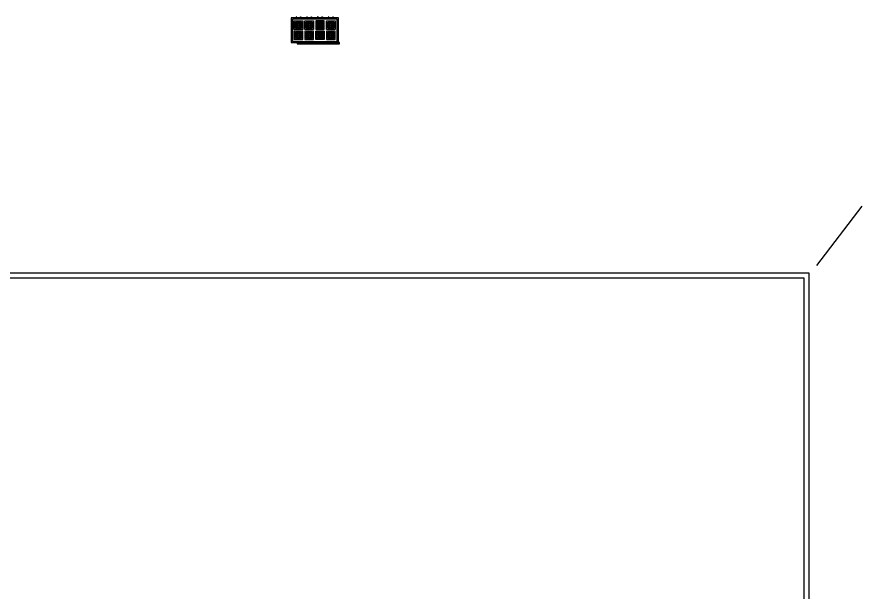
# Model space of a CAD drawing. Header units: millimetres. Extents: x -937 to 10425, y -275 to 2422.
# Drawn here: x 8785 to 10425, y 1306 to 2422 of the extents above; entities that cross this region are included whole.
import ezdxf

# ---------------------------------------------------------------- set-up
doc = ezdxf.new("R2010")
doc.units = ezdxf.units.MM
doc.layers.add('S2000-002 Çizgi', color=7, linetype='Continuous')

# ---------------------------------------------------------------- blocks, each defined once
blk = doc.blocks.new('A$C12B43838')
at = {"layer": 'S2000-002 Çizgi'}
for p, q in [((8.6, 39.8), (20.4, 39.8)), ((8.8, 38.9), (8.8, 34.3)), ((8.8, 28.9), (8.8, 33.5)), ((9.1, 34), (11.6, 34)), ((9.1, 34), (11.6, 34)), ((9.1, 33.8), (11.6, 33.8)), ((9.3, 39.1), (12.6, 35.8)), ((9.7, 39.1), (12.8, 36)), ((9.9, 39.5), (14.1, 39.5)), ((12.8, 35.8), (12.8, 35.8)), ((14.4, 39.3), (14.4, 36.8)), ((14.6, 39.3), (14.6, 36.8)), ((19.1, 39.5), (14.9, 39.5)), ((16.2, 35.8), (16.2, 35.8)), ((19.3, 39.1), (16.3, 36)), ((19.7, 39.1), (16.4, 35.8)), ((19.9, 34), (17.4, 34)), ((19.9, 34), (17.4, 34)), ((19.9, 33.8), (17.4, 33.8)), ((20.2, 38.9), (20.2, 34.3)), ((20.2, 28.9), (20.2, 33.5)), ((20.4, 39.8), (20.4, 28)), ((29.2, 39.8), (41, 39.8)), ((29.4, 38.9), (29.4, 34.3)), ((29.4, 28.9), (29.4, 33.5)), ((29.7, 34), (32.2, 34)), ((29.7, 34), (32.2, 34)), ((29.7, 33.8), (32.2, 33.8)), ((29.9, 39.1), (33.2, 35.8)), ((30.3, 39.1), (33.3, 36)), ((30.5, 39.5), (34.7, 39.5)), ((33.4, 35.8), (33.4, 35.8)), ((35, 39.3), (35, 36.8)), ((35.2, 39.3), (35.2, 36.8)), ((39.7, 39.5), (35.5, 39.5)), ((39.9, 39.1), (36.8, 36)), ((36.8, 35.8), (36.8, 35.8)), ((40.3, 39.1), (37, 35.8)), ((40.5, 34), (38, 34)), ((40.5, 34), (38, 34)), ((40.5, 33.8), (38, 33.8)), ((40.8, 38.9), (40.8, 34.3)), ((40.8, 28.9), (40.8, 33.5)), ((41, 39.8), (41, 28)), ((50.2, 39.8), (50.2, 28)), ((62, 39.8), (50.2, 39.8)), ((50.4, 38.9), (50.4, 34.3)), ((50.4, 28.9), (50.4, 33.5)), ((50.7, 34), (53.2, 34)), ((50.7, 34), (53.2, 34)), ((50.7, 33.8), (53.2, 33.8)), ((50.9, 39.1), (54.2, 35.8)), ((51.3, 39.1), (54.3, 36)), ((51.5, 39.5), (55.7, 39.5)), ((54.4, 35.8), (54.4, 35.8)), ((55.9, 39.3), (55.9, 36.8)), ((56.2, 39.3), (56.2, 36.8)), ((60.7, 39.5), (56.5, 39.5)), ((60.9, 39.1), (57.8, 36)), ((57.8, 35.8), (57.8, 35.8)), ((61.3, 39.1), (58, 35.8)), ((61.5, 34), (59, 34)), ((61.5, 34), (59, 34)), ((61.5, 33.8), (59, 33.8)), ((61.7, 38.9), (61.7, 34.3)), ((61.7, 28.9), (61.7, 33.5)), ((71.1, 39.8), (83, 39.8)), ((71.4, 38.9), (71.4, 34.3)), ((71.4, 28.9), (71.4, 33.5)), ((71.7, 34), (74.2, 34)), ((71.7, 34), (74.2, 34)), ((71.7, 33.8), (74.2, 33.8)), ((71.8, 39.1), (75.2, 35.8)), ((72.3, 39.1), (75.3, 36)), ((72.5, 39.5), (76.7, 39.5)), ((75.3, 35.8), (75.3, 35.8)), ((76.9, 39.3), (76.9, 36.8)), ((77.2, 39.3), (77.2, 36.8)), ((81.7, 39.5), (77.5, 39.5)), ((81.8, 39.1), (78.8, 36)), ((78.8, 35.8), (78.8, 35.8)), ((82.3, 39.1), (79, 35.8)), ((82.5, 34), (80, 34)), ((82.5, 34), (80, 34)), ((82.5, 33.8), (80, 33.8)), ((82.7, 38.9), (82.7, 34.3)), ((82.7, 28.9), (82.7, 33.5)), ((83, 39.8), (83, 28)), ((8.8, 19.1), (8.8, 14.5)), ((9.3, 28.7), (12.6, 32)), ((9.3, 19.3), (12.6, 16)), ((9.7, 28.7), (12.8, 31.8)), ((9.7, 19.3), (12.8, 16.2)), ((9.9, 28.3), (14.1, 28.3)), ((9.9, 19.7), (14.1, 19.7)), ((12.8, 32), (12.8, 32)), ((14.4, 28.5), (14.4, 31)), ((14.4, 19.5), (14.4, 17)), ((14.6, 28.5), (14.6, 31)), ((14.6, 19.5), (14.6, 17)), ((19.1, 28.3), (14.9, 28.3)), ((19.1, 19.7), (14.9, 19.7)), ((16.2, 32), (16.2, 32)), ((19.3, 28.7), (16.3, 31.8)), ((19.3, 19.3), (16.3, 16.2)), ((19.7, 28.7), (16.4, 32)), ((19.7, 19.3), (16.4, 16)), ((20.2, 19.1), (20.2, 14.5)), ((20.4, 8.2), (20.4, 20)), ((29.4, 19.1), (29.4, 14.5)), ((29.9, 28.7), (33.2, 32)), ((29.9, 19.3), (33.2, 16)), ((30.3, 28.7), (33.3, 31.8)), ((30.3, 19.3), (33.3, 16.2)), ((30.5, 28.3), (34.7, 28.3)), ((30.5, 19.7), (34.7, 19.7)), ((33.4, 32), (33.4, 32)), ((35, 28.5), (35, 31)), ((35, 19.5), (35, 17)), ((35.2, 28.5), (35.2, 31)), ((35.2, 19.5), (35.2, 17)), ((39.7, 28.3), (35.5, 28.3)), ((39.7, 19.7), (35.5, 19.7)), ((36.8, 32), (36.8, 32)), ((39.9, 28.7), (36.8, 31.8)), ((39.9, 19.3), (36.8, 16.2)), ((40.3, 28.7), (37, 32)), ((40.3, 19.3), (37, 16)), ((40.8, 19.1), (40.8, 14.5)), ((41, 8.2), (41, 20)), ((50.2, 8.2), (50.2, 20)), ((50.4, 19.1), (50.4, 14.5)), ((50.9, 28.7), (54.2, 32)), ((50.9, 19.3), (54.2, 16)), ((51.3, 28.7), (54.3, 31.8)), ((51.3, 19.3), (54.3, 16.2)), ((51.5, 28.3), (55.7, 28.3)), ((51.5, 19.7), (55.7, 19.7)), ((54.4, 32), (54.4, 32)), ((55.9, 28.5), (55.9, 31)), ((55.9, 19.5), (55.9, 17)), ((56.2, 28.5), (56.2, 31)), ((56.2, 19.5), (56.2, 17)), ((60.7, 28.3), (56.5, 28.3)), ((60.7, 19.7), (56.5, 19.7)), ((57.8, 32), (57.8, 32)), ((60.9, 28.7), (57.8, 31.8)), ((60.9, 19.3), (57.8, 16.2)), ((61.3, 28.7), (58, 32)), ((61.3, 19.3), (58, 16)), ((61.7, 19.1), (61.7, 14.5)), ((71.4, 19.1), (71.4, 14.5)), ((71.8, 28.7), (75.2, 32)), ((71.8, 19.3), (75.2, 16)), ((72.3, 28.7), (75.3, 31.8)), ((72.3, 19.3), (75.3, 16.2)), ((72.5, 28.3), (76.7, 28.3)), ((72.5, 19.7), (76.7, 19.7)), ((75.3, 32), (75.3, 32)), ((76.9, 28.5), (76.9, 31)), ((76.9, 19.5), (76.9, 17)), ((77.2, 28.5), (77.2, 31)), ((77.2, 19.5), (77.2, 17)), ((81.7, 28.3), (77.5, 28.3)), ((81.7, 19.7), (77.5, 19.7)), ((78.8, 32), (78.8, 32)), ((81.8, 28.7), (78.8, 31.8)), ((81.8, 19.3), (78.8, 16.2)), ((82.3, 28.7), (79, 32)), ((82.3, 19.3), (79, 16)), ((82.7, 19.1), (82.7, 14.5)), ((83, 8.2), (83, 20)), ((8.6, 8.2), (20.4, 8.2)), ((8.8, 9.1), (8.8, 13.7)), ((9.1, 14.2), (11.6, 14.2)), ((9.1, 14), (11.6, 14)), ((9.1, 14), (11.6, 14)), ((9.3, 8.9), (12.6, 12.2)), ((9.7, 8.9), (12.8, 12)), ((9.9, 8.5), (14.1, 8.5)), ((12.8, 16), (12.8, 16)), ((12.8, 12.2), (12.8, 12.2)), ((14.4, 8.7), (14.4, 11.2)), ((14.6, 8.7), (14.6, 11.2)), ((19.1, 8.5), (14.9, 8.5)), ((16.2, 16), (16.2, 16)), ((16.2, 12.2), (16.2, 12.2)), ((19.3, 8.9), (16.3, 12)), ((19.7, 8.9), (16.4, 12.2)), ((19.9, 14.2), (17.4, 14.2)), ((19.9, 14), (17.4, 14)), ((19.9, 14), (17.4, 14)), ((20.2, 9.1), (20.2, 13.7)), ((29.2, 8.2), (41, 8.2)), ((29.4, 9.1), (29.4, 13.7)), ((29.7, 14.2), (32.2, 14.2)), ((29.7, 14), (32.2, 14)), ((29.7, 14), (32.2, 14)), ((29.9, 8.9), (33.2, 12.2)), ((30.3, 8.9), (33.3, 12)), ((30.5, 8.5), (34.7, 8.5)), ((33.4, 16), (33.4, 16)), ((33.4, 12.2), (33.4, 12.2)), ((35, 8.7), (35, 11.2)), ((35.2, 8.7), (35.2, 11.2)), ((39.7, 8.5), (35.5, 8.5)), ((36.8, 16), (36.8, 16)), ((36.8, 12.2), (36.8, 12.2)), ((39.9, 8.9), (36.8, 12)), ((40.3, 8.9), (37, 12.2)), ((40.5, 14.2), (38, 14.2)), ((40.5, 14), (38, 14)), ((40.5, 14), (38, 14)), ((40.8, 9.1), (40.8, 13.7)), ((62, 8.2), (50.2, 8.2)), ((50.4, 9.1), (50.4, 13.7)), ((50.7, 14.2), (53.2, 14.2)), ((50.7, 14), (53.2, 14)), ((50.7, 14), (53.2, 14)), ((50.9, 8.9), (54.2, 12.2)), ((51.3, 8.9), (54.3, 12)), ((51.5, 8.5), (55.7, 8.5)), ((54.4, 16), (54.4, 16)), ((54.4, 12.2), (54.4, 12.2)), ((55.9, 8.7), (55.9, 11.2)), ((56.2, 8.7), (56.2, 11.2)), ((60.7, 8.5), (56.5, 8.5)), ((57.8, 16), (57.8, 16)), ((57.8, 12.2), (57.8, 12.2)), ((60.9, 8.9), (57.8, 12)), ((61.3, 8.9), (58, 12.2)), ((61.5, 14.2), (59, 14.2)), ((61.5, 14), (59, 14)), ((61.5, 14), (59, 14)), ((61.7, 9.1), (61.7, 13.7)), ((71.1, 8.2), (83, 8.2)), ((71.4, 9.1), (71.4, 13.7)), ((71.7, 14.2), (74.2, 14.2)), ((71.7, 14), (74.2, 14)), ((71.7, 14), (74.2, 14)), ((71.8, 8.9), (75.2, 12.2)), ((72.3, 8.9), (75.3, 12)), ((72.5, 8.5), (76.7, 8.5)), ((75.3, 16), (75.3, 16)), ((75.3, 12.2), (75.3, 12.2)), ((76.9, 8.7), (76.9, 11.2)), ((77.2, 8.7), (77.2, 11.2)), ((81.7, 8.5), (77.5, 8.5)), ((78.8, 16), (78.8, 16)), ((78.8, 12.2), (78.8, 12.2)), ((81.8, 8.9), (78.8, 12)), ((82.3, 8.9), (79, 12.2)), ((82.5, 14.2), (80, 14.2)), ((82.5, 14), (80, 14)), ((82.5, 14), (80, 14)), ((82.7, 9.1), (82.7, 13.7))]:
    blk.add_line(p, q, dxfattribs=at)
for points in [[(9.6, 49), (10.6, 49), (10.6, 50), (9.6, 50)], [(19, 49), (18, 49), (18, 50), (19, 50)], [(30.4, 49), (31.4, 49), (31.4, 50), (30.4, 50)], [(39.8, 49), (38.8, 49), (38.8, 50), (39.8, 50)], [(51.4, 49), (52.4, 49), (52.4, 50), (51.4, 50)], [(60.8, 49), (59.8, 49), (59.8, 50), (60.8, 50)], [(72.4, 49), (73.4, 49), (73.4, 50), (72.4, 50)], [(81.8, 49), (80.8, 49), (80.8, 50), (81.8, 50)], [(92, 0), (92, 48), (0, 48), (0, 0)], [(89.6, 2.4), (89.6, 45.6), (2.4, 45.6), (2.4, 2.4)], [(22.8, 42.2), (22.8, 25.6), (6.2, 25.6), (6.2, 42.2)], [(20.4, 39.8), (20.4, 28), (8.6, 28), (8.6, 39.8)], [(20.4, 39.8), (8.6, 39.8), (8.6, 28), (20.4, 28)], [(20.4, 39.8), (8.6, 39.8), (8.6, 28), (20.4, 28)], [(8.9, 48), (11.4, 48), (11.4, 49), (8.9, 49)], [(19.8, 48), (17.3, 48), (17.3, 49), (19.8, 49)], [(43.4, 42.2), (43.4, 25.6), (26.8, 25.6), (26.8, 42.2)], [(41, 39.8), (41, 28), (29.2, 28), (29.2, 39.8)], [(41, 39.8), (29.2, 39.8), (29.2, 28), (41, 28)], [(41, 39.8), (29.2, 39.8), (29.2, 28), (41, 28)], [(29.7, 48), (32.1, 48), (32.1, 49), (29.7, 49)], [(40.5, 48), (38.1, 48), (38.1, 49), (40.5, 49)], [(47.8, 42.2), (47.8, 25.6), (64.4, 25.6), (64.4, 42.2)], [(50.2, 39.8), (50.2, 28), (62, 28), (62, 39.8)], [(50.2, 39.8), (62, 39.8), (62, 28), (50.2, 28)], [(50.2, 39.8), (62, 39.8), (62, 28), (50.2, 28)], [(50.7, 48), (53.1, 48), (53.1, 49), (50.7, 49)], [(61.5, 48), (59, 48), (59, 49), (61.5, 49)], [(85.4, 42.2), (85.4, 25.6), (68.8, 25.6), (68.8, 42.2)], [(83, 39.8), (83, 28), (71.1, 28), (71.1, 39.8)], [(83, 39.8), (71.1, 39.8), (71.1, 28), (83, 28)], [(83, 39.8), (71.1, 39.8), (71.1, 28), (83, 28)], [(71.6, 48), (74.1, 48), (74.1, 49), (71.6, 49)], [(82.5, 48), (80, 48), (80, 49), (82.5, 49)], [(22.8, 5.8), (22.8, 22.4), (6.2, 22.4), (6.2, 5.8)], [(20.4, 8.2), (20.4, 20), (8.6, 20), (8.6, 8.2)], [(20.4, 8.2), (8.6, 8.2), (8.6, 20), (20.4, 20)], [(20.4, 8.2), (8.6, 8.2), (8.6, 20), (20.4, 20)], [(43.4, 5.8), (43.4, 22.4), (26.8, 22.4), (26.8, 5.8)], [(41, 8.2), (41, 20), (29.2, 20), (29.2, 8.2)], [(41, 8.2), (29.2, 8.2), (29.2, 20), (41, 20)], [(41, 8.2), (29.2, 8.2), (29.2, 20), (41, 20)], [(47.8, 5.8), (47.8, 22.4), (64.4, 22.4), (64.4, 5.8)], [(50.2, 8.2), (50.2, 20), (62, 20), (62, 8.2)], [(50.2, 8.2), (62, 8.2), (62, 20), (50.2, 20)], [(50.2, 8.2), (62, 8.2), (62, 20), (50.2, 20)], [(85.4, 5.8), (85.4, 22.4), (68.8, 22.4), (68.8, 5.8)], [(83, 8.2), (83, 20), (71.1, 20), (71.1, 8.2)], [(83, 8.2), (71.1, 8.2), (71.1, 20), (83, 20)], [(83, 8.2), (71.1, 8.2), (71.1, 20), (83, 20)]]:
    blk.add_lwpolyline(points, close=True, dxfattribs=at)
for centre, radius in [((14.5, 33.9), 2.19), ((14.5, 33.9), 1.01), ((35.1, 33.9), 2.19), ((35.1, 33.9), 1.01), ((56.1, 33.9), 2.19), ((56.1, 33.9), 1.01), ((77.1, 33.9), 2.19), ((77.1, 33.9), 1.01), ((14.5, 14.1), 2.19), ((14.5, 14.1), 1.01), ((35.1, 14.1), 2.19), ((35.1, 14.1), 1.01), ((56.1, 14.1), 2.19), ((56.1, 14.1), 1.01), ((77.1, 14.1), 2.19), ((77.1, 14.1), 1.01)]:
    blk.add_circle(centre, radius, dxfattribs=at)
for centre, radius, start, end in [((9.1, 38.9), 0.267, 51.1492, 180.0012), ((9.1, 34.3), 0.267, 180.0012, 270.0012), ((9.1, 33.5), 0.267, 90.0012, 180.0012), ((9.9, 39.3), 0.267, 90.0012, 231.1492), ((14.5, 33.9), 4.17, 135.2023, 178.1661), ((14.5, 33.9), 4.17, 181.8363, 224.8002), ((11.6, 33.9), 0.133, 0.0012, 90.0012), ((11.6, 33.9), 0.133, 270.0012, 0.0012), ((14.5, 33.9), 4.17, 91.8363, 131.376), ((12.7, 35.9), 0.133, 231.1547, 321.1369), ((12.7, 35.9), 0.133, 321.1483, 51.1417), ((14.1, 39.3), 0.267, 0.0012, 90.0012), ((14.5, 36.8), 0.133, 180.0012, 270.0012), ((14.5, 36.8), 0.133, 270.0012, 0.0012), ((14.9, 39.3), 0.267, 90.0012, 180.0012), ((14.5, 33.9), 4.17, 48.6265, 88.1661), ((16.3, 35.9), 0.133, 128.8608, 218.8542), ((16.3, 35.9), 0.133, 218.8656, 308.8478), ((17.4, 33.9), 0.133, 90.0012, 180.0012), ((17.4, 33.9), 0.133, 180.0012, 270.0012), ((14.5, 33.9), 4.17, 1.8363, 44.8002), ((14.5, 33.9), 4.17, 315.2023, 358.1661), ((19.1, 39.3), 0.267, 308.8532, 90.0012), ((19.9, 38.9), 0.267, 0.0012, 128.8532), ((19.9, 34.3), 0.267, 270.0012, 0.0012), ((19.9, 33.5), 0.267, 0.0012, 90.0012), ((29.7, 38.9), 0.267, 51.1492, 180.0012), ((29.7, 34.3), 0.267, 180.0012, 270.0012), ((29.7, 33.5), 0.267, 90.0012, 180.0012), ((30.5, 39.3), 0.267, 90.0012, 231.1492), ((35.1, 33.9), 4.17, 135.2023, 178.1661), ((35.1, 33.9), 4.17, 181.8363, 224.8002), ((32.2, 33.9), 0.133, 0.0012, 90.0012), ((32.2, 33.9), 0.133, 270.0012, 0.0012), ((35.1, 33.9), 4.17, 91.8363, 131.376), ((33.3, 35.9), 0.133, 231.1547, 321.1369), ((33.3, 35.9), 0.133, 321.1483, 51.1417), ((34.7, 39.3), 0.267, 0.0012, 90.0012), ((35.1, 36.8), 0.133, 180.0012, 270.0012), ((35.1, 36.8), 0.133, 270.0012, 0.0012), ((35.5, 39.3), 0.267, 90.0012, 180.0012), ((35.1, 33.9), 4.17, 48.6265, 88.1661), ((36.9, 35.9), 0.133, 128.8608, 218.8542), ((36.9, 35.9), 0.133, 218.8656, 308.8478), ((38, 33.9), 0.133, 90.0012, 180.0012), ((38, 33.9), 0.133, 180.0012, 270.0012), ((35.1, 33.9), 4.17, 1.8363, 44.8002), ((35.1, 33.9), 4.17, 315.2023, 358.1661), ((39.7, 39.3), 0.267, 308.8532, 90.0012), ((40.5, 38.9), 0.267, 0.0012, 128.8532), ((40.5, 34.3), 0.267, 270.0012, 0.0012), ((40.5, 33.5), 0.267, 0.0012, 90.0012), ((50.7, 38.9), 0.267, 51.1492, 180.0012), ((50.7, 34.3), 0.267, 180.0012, 270.0012), ((50.7, 33.5), 0.267, 90.0012, 180.0012), ((51.5, 39.3), 0.267, 90.0012, 231.1492), ((56.1, 33.9), 4.17, 135.2023, 178.1661), ((56.1, 33.9), 4.17, 181.8363, 224.8002), ((53.2, 33.9), 0.133, 0.0012, 90.0012), ((53.2, 33.9), 0.133, 270.0012, 0.0012), ((56.1, 33.9), 4.17, 91.8363, 131.376), ((54.3, 35.9), 0.133, 231.1547, 321.1369), ((54.3, 35.9), 0.133, 321.1483, 51.1417), ((55.7, 39.3), 0.267, 0.0012, 90.0012), ((56.1, 36.8), 0.133, 180.0012, 270.0012), ((56.1, 36.8), 0.133, 270.0012, 0.0012), ((56.5, 39.3), 0.267, 90.0012, 180.0012), ((56.1, 33.9), 4.17, 48.6265, 88.1661), ((57.9, 35.9), 0.133, 128.8608, 218.8542), ((57.9, 35.9), 0.133, 218.8656, 308.8478), ((59, 33.9), 0.133, 90.0012, 180.0012), ((59, 33.9), 0.133, 180.0012, 270.0012), ((56.1, 33.9), 4.17, 1.8363, 44.8002), ((56.1, 33.9), 4.17, 315.2023, 358.1661), ((60.7, 39.3), 0.267, 308.8532, 90.0012), ((61.5, 38.9), 0.267, 0.0012, 128.8532), ((61.5, 34.3), 0.267, 270.0012, 0.0012), ((61.5, 33.5), 0.267, 0.0012, 90.0012), ((71.7, 38.9), 0.267, 51.1492, 180.0012), ((71.7, 34.3), 0.267, 180.0012, 270.0012), ((71.7, 33.5), 0.267, 90.0012, 180.0012), ((72.5, 39.3), 0.267, 90.0012, 231.1492), ((77.1, 33.9), 4.17, 135.2023, 178.1661), ((77.1, 33.9), 4.17, 181.8363, 224.8002), ((74.2, 33.9), 0.133, 0.0012, 90.0012), ((74.2, 33.9), 0.133, 270.0012, 0.0012), ((77.1, 33.9), 4.17, 91.8363, 131.376), ((75.2, 35.9), 0.133, 231.1547, 321.1369), ((75.2, 35.9), 0.133, 321.1483, 51.1417), ((76.7, 39.3), 0.267, 0.0012, 90.0012), ((77.1, 36.8), 0.133, 180.0012, 270.0012), ((77.1, 36.8), 0.133, 270.0012, 0.0012), ((77.5, 39.3), 0.267, 90.0012, 180.0012), ((77.1, 33.9), 4.17, 48.6265, 88.1661), ((78.9, 35.9), 0.133, 128.8608, 218.8542), ((78.9, 35.9), 0.133, 218.8656, 308.8478), ((80, 33.9), 0.133, 90.0012, 180.0012), ((80, 33.9), 0.133, 180.0012, 270.0012), ((77.1, 33.9), 4.17, 1.8363, 44.8002), ((77.1, 33.9), 4.17, 315.2023, 358.1661), ((81.7, 39.3), 0.267, 308.8532, 90.0012), ((82.5, 38.9), 0.267, 0.0012, 128.8532), ((82.5, 34.3), 0.267, 270.0012, 0.0012), ((82.5, 33.5), 0.267, 0.0012, 90.0012), ((9.1, 28.9), 0.267, 180.0012, 308.8532), ((9.1, 19.1), 0.267, 51.1492, 180.0012), ((9.9, 28.5), 0.267, 128.8532, 270.0012), ((9.9, 19.5), 0.267, 90.0012, 231.1492), ((14.5, 14.1), 4.17, 135.2023, 178.1661), ((14.5, 33.9), 4.17, 228.6265, 268.1661), ((14.5, 14.1), 4.17, 91.8363, 131.376), ((12.7, 31.9), 0.133, 38.8656, 128.8478), ((12.7, 31.9), 0.133, 308.8608, 38.8542), ((14.1, 28.5), 0.267, 270.0012, 0.0012), ((14.1, 19.5), 0.267, 0.0012, 90.0012), ((14.5, 31), 0.133, 90.0012, 180.0012), ((14.5, 17), 0.133, 180.0012, 270.0012), ((14.5, 31), 0.133, 0.0012, 90.0012), ((14.5, 17), 0.133, 270.0012, 0.0012), ((14.5, 33.9), 4.17, 271.8363, 311.376), ((14.9, 28.5), 0.267, 180.0012, 270.0012), ((14.9, 19.5), 0.267, 90.0012, 180.0012), ((14.5, 14.1), 4.17, 48.6265, 88.1661), ((16.3, 31.9), 0.133, 51.1547, 141.1369), ((16.3, 31.9), 0.133, 141.1483, 231.1417), ((14.5, 14.1), 4.17, 1.8363, 44.8002), ((19.1, 28.5), 0.267, 270.0012, 51.1492), ((19.1, 19.5), 0.267, 308.8532, 90.0012), ((19.9, 28.9), 0.267, 231.1492, 0.0012), ((19.9, 19.1), 0.267, 0.0012, 128.8532), ((29.7, 28.9), 0.267, 180.0012, 308.8532), ((29.7, 19.1), 0.267, 51.1492, 180.0012), ((30.5, 28.5), 0.267, 128.8532, 270.0012), ((30.5, 19.5), 0.267, 90.0012, 231.1492), ((35.1, 14.1), 4.17, 135.2023, 178.1661), ((35.1, 33.9), 4.17, 228.6265, 268.1661), ((35.1, 14.1), 4.17, 91.8363, 131.376), ((33.3, 31.9), 0.133, 38.8656, 128.8478), ((33.3, 31.9), 0.133, 308.8608, 38.8542), ((34.7, 28.5), 0.267, 270.0012, 0.0012), ((34.7, 19.5), 0.267, 0.0012, 90.0012), ((35.1, 31), 0.133, 90.0012, 180.0012), ((35.1, 17), 0.133, 180.0012, 270.0012), ((35.1, 31), 0.133, 0.0012, 90.0012), ((35.1, 17), 0.133, 270.0012, 0.0012), ((35.1, 33.9), 4.17, 271.8363, 311.376), ((35.5, 28.5), 0.267, 180.0012, 270.0012), ((35.5, 19.5), 0.267, 90.0012, 180.0012), ((35.1, 14.1), 4.17, 48.6265, 88.1661), ((36.9, 31.9), 0.133, 51.1547, 141.1369), ((36.9, 31.9), 0.133, 141.1483, 231.1417), ((35.1, 14.1), 4.17, 1.8363, 44.8002), ((39.7, 28.5), 0.267, 270.0012, 51.1492), ((39.7, 19.5), 0.267, 308.8532, 90.0012), ((40.5, 28.9), 0.267, 231.1492, 0.0012), ((40.5, 19.1), 0.267, 0.0012, 128.8532), ((50.7, 28.9), 0.267, 180.0012, 308.8532), ((50.7, 19.1), 0.267, 51.1492, 180.0012), ((51.5, 28.5), 0.267, 128.8532, 270.0012), ((51.5, 19.5), 0.267, 90.0012, 231.1492), ((56.1, 14.1), 4.17, 135.2023, 178.1661), ((56.1, 33.9), 4.17, 228.6265, 268.1661), ((56.1, 14.1), 4.17, 91.8363, 131.376), ((54.3, 31.9), 0.133, 38.8656, 128.8478), ((54.3, 31.9), 0.133, 308.8608, 38.8542), ((55.7, 28.5), 0.267, 270.0012, 0.0012), ((55.7, 19.5), 0.267, 0.0012, 90.0012), ((56.1, 31), 0.133, 90.0012, 180.0012), ((56.1, 17), 0.133, 180.0012, 270.0012), ((56.1, 31), 0.133, 0.0012, 90.0012), ((56.1, 17), 0.133, 270.0012, 0.0012), ((56.1, 33.9), 4.17, 271.8363, 311.376), ((56.5, 28.5), 0.267, 180.0012, 270.0012), ((56.5, 19.5), 0.267, 90.0012, 180.0012), ((56.1, 14.1), 4.17, 48.6265, 88.1661), ((57.9, 31.9), 0.133, 51.1547, 141.1369), ((57.9, 31.9), 0.133, 141.1483, 231.1417), ((56.1, 14.1), 4.17, 1.8363, 44.8002), ((60.7, 28.5), 0.267, 270.0012, 51.1492), ((60.7, 19.5), 0.267, 308.8532, 90.0012), ((61.5, 28.9), 0.267, 231.1492, 0.0012), ((61.5, 19.1), 0.267, 0.0012, 128.8532), ((71.7, 28.9), 0.267, 180.0012, 308.8532), ((71.7, 19.1), 0.267, 51.1492, 180.0012), ((72.5, 28.5), 0.267, 128.8532, 270.0012), ((72.5, 19.5), 0.267, 90.0012, 231.1492), ((77.1, 14.1), 4.17, 135.2023, 178.1661), ((77.1, 33.9), 4.17, 228.6265, 268.1661), ((77.1, 14.1), 4.17, 91.8363, 131.376), ((75.2, 31.9), 0.133, 38.8656, 128.8478), ((75.2, 31.9), 0.133, 308.8608, 38.8542), ((76.7, 28.5), 0.267, 270.0012, 0.0012), ((76.7, 19.5), 0.267, 0.0012, 90.0012), ((77.1, 31), 0.133, 90.0012, 180.0012), ((77.1, 17), 0.133, 180.0012, 270.0012), ((77.1, 31), 0.133, 0.0012, 90.0012), ((77.1, 17), 0.133, 270.0012, 0.0012), ((77.1, 33.9), 4.17, 271.8363, 311.376), ((77.5, 28.5), 0.267, 180.0012, 270.0012), ((77.5, 19.5), 0.267, 90.0012, 180.0012), ((77.1, 14.1), 4.17, 48.6265, 88.1661), ((78.9, 31.9), 0.133, 51.1547, 141.1369), ((78.9, 31.9), 0.133, 141.1483, 231.1417), ((77.1, 14.1), 4.17, 1.8363, 44.8002), ((81.7, 28.5), 0.267, 270.0012, 51.1492), ((81.7, 19.5), 0.267, 308.8532, 90.0012), ((82.5, 28.9), 0.267, 231.1492, 0.0012), ((82.5, 19.1), 0.267, 0.0012, 128.8532), ((9.1, 14.5), 0.267, 180.0012, 270.0012), ((9.1, 13.7), 0.267, 90.0012, 180.0012), ((9.1, 9.1), 0.267, 180.0012, 308.8532), ((9.9, 8.7), 0.267, 128.8532, 270.0012), ((14.5, 14.1), 4.17, 181.8363, 224.8002), ((11.6, 14.1), 0.133, 0.0012, 90.0012), ((11.6, 14.1), 0.133, 270.0012, 0.0012), ((14.5, 14.1), 4.17, 228.6265, 268.1661), ((12.7, 16.1), 0.133, 231.1547, 321.1369), ((12.7, 12.1), 0.133, 38.8656, 128.8478), ((12.7, 16.1), 0.133, 321.1483, 51.1417), ((12.7, 12.1), 0.133, 308.8608, 38.8542), ((14.1, 8.7), 0.267, 270.0012, 0.0012), ((14.5, 11.2), 0.133, 90.0012, 180.0012), ((14.5, 11.2), 0.133, 0.0012, 90.0012), ((14.5, 14.1), 4.17, 271.8363, 311.376), ((14.9, 8.7), 0.267, 180.0012, 270.0012), ((16.3, 16.1), 0.133, 128.8608, 218.8542), ((16.3, 16.1), 0.133, 218.8656, 308.8478), ((16.3, 12.1), 0.133, 51.1547, 141.1369), ((16.3, 12.1), 0.133, 141.1483, 231.1417), ((17.4, 14.1), 0.133, 90.0012, 180.0012), ((17.4, 14.1), 0.133, 180.0012, 270.0012), ((14.5, 14.1), 4.17, 315.2023, 358.1661), ((19.1, 8.7), 0.267, 270.0012, 51.1492), ((19.9, 9.1), 0.267, 231.1492, 0.0012), ((19.9, 14.5), 0.267, 270.0012, 0.0012), ((19.9, 13.7), 0.267, 0.0012, 90.0012), ((29.7, 14.5), 0.267, 180.0012, 270.0012), ((29.7, 13.7), 0.267, 90.0012, 180.0012), ((29.7, 9.1), 0.267, 180.0012, 308.8532), ((30.5, 8.7), 0.267, 128.8532, 270.0012), ((35.1, 14.1), 4.17, 181.8363, 224.8002), ((32.2, 14.1), 0.133, 0.0012, 90.0012), ((32.2, 14.1), 0.133, 270.0012, 0.0012), ((35.1, 14.1), 4.17, 228.6265, 268.1661), ((33.3, 16.1), 0.133, 231.1547, 321.1369), ((33.3, 12.1), 0.133, 38.8656, 128.8478), ((33.3, 16.1), 0.133, 321.1483, 51.1417), ((33.3, 12.1), 0.133, 308.8608, 38.8542), ((34.7, 8.7), 0.267, 270.0012, 0.0012), ((35.1, 11.2), 0.133, 90.0012, 180.0012), ((35.1, 11.2), 0.133, 0.0012, 90.0012), ((35.1, 14.1), 4.17, 271.8363, 311.376), ((35.5, 8.7), 0.267, 180.0012, 270.0012), ((36.9, 16.1), 0.133, 128.8608, 218.8542), ((36.9, 16.1), 0.133, 218.8656, 308.8478), ((36.9, 12.1), 0.133, 51.1547, 141.1369), ((36.9, 12.1), 0.133, 141.1483, 231.1417), ((38, 14.1), 0.133, 90.0012, 180.0012), ((38, 14.1), 0.133, 180.0012, 270.0012), ((35.1, 14.1), 4.17, 315.2023, 358.1661), ((39.7, 8.7), 0.267, 270.0012, 51.1492), ((40.5, 9.1), 0.267, 231.1492, 0.0012), ((40.5, 14.5), 0.267, 270.0012, 0.0012), ((40.5, 13.7), 0.267, 0.0012, 90.0012), ((50.7, 14.5), 0.267, 180.0012, 270.0012), ((50.7, 13.7), 0.267, 90.0012, 180.0012), ((50.7, 9.1), 0.267, 180.0012, 308.8532), ((51.5, 8.7), 0.267, 128.8532, 270.0012), ((56.1, 14.1), 4.17, 181.8363, 224.8002), ((53.2, 14.1), 0.133, 0.0012, 90.0012), ((53.2, 14.1), 0.133, 270.0012, 0.0012), ((56.1, 14.1), 4.17, 228.6265, 268.1661), ((54.3, 16.1), 0.133, 231.1547, 321.1369), ((54.3, 12.1), 0.133, 38.8656, 128.8478), ((54.3, 16.1), 0.133, 321.1483, 51.1417), ((54.3, 12.1), 0.133, 308.8608, 38.8542), ((55.7, 8.7), 0.267, 270.0012, 0.0012), ((56.1, 11.2), 0.133, 90.0012, 180.0012), ((56.1, 11.2), 0.133, 0.0012, 90.0012), ((56.1, 14.1), 4.17, 271.8363, 311.376), ((56.5, 8.7), 0.267, 180.0012, 270.0012), ((57.9, 16.1), 0.133, 128.8608, 218.8542), ((57.9, 16.1), 0.133, 218.8656, 308.8478), ((57.9, 12.1), 0.133, 51.1547, 141.1369), ((57.9, 12.1), 0.133, 141.1483, 231.1417), ((59, 14.1), 0.133, 90.0012, 180.0012), ((59, 14.1), 0.133, 180.0012, 270.0012), ((56.1, 14.1), 4.17, 315.2023, 358.1661), ((60.7, 8.7), 0.267, 270.0012, 51.1492), ((61.5, 9.1), 0.267, 231.1492, 0.0012), ((61.5, 14.5), 0.267, 270.0012, 0.0012), ((61.5, 13.7), 0.267, 0.0012, 90.0012), ((71.7, 14.5), 0.267, 180.0012, 270.0012), ((71.7, 13.7), 0.267, 90.0012, 180.0012), ((71.7, 9.1), 0.267, 180.0012, 308.8532), ((72.5, 8.7), 0.267, 128.8532, 270.0012), ((77.1, 14.1), 4.17, 181.8363, 224.8002), ((74.2, 14.1), 0.133, 0.0012, 90.0012), ((74.2, 14.1), 0.133, 270.0012, 0.0012), ((77.1, 14.1), 4.17, 228.6265, 268.1661), ((75.2, 16.1), 0.133, 231.1547, 321.1369), ((75.2, 12.1), 0.133, 38.8656, 128.8478), ((75.2, 16.1), 0.133, 321.1483, 51.1417), ((75.2, 12.1), 0.133, 308.8608, 38.8542), ((76.7, 8.7), 0.267, 270.0012, 0.0012), ((77.1, 11.2), 0.133, 90.0012, 180.0012), ((77.1, 11.2), 0.133, 0.0012, 90.0012), ((77.1, 14.1), 4.17, 271.8363, 311.376), ((77.5, 8.7), 0.267, 180.0012, 270.0012), ((78.9, 16.1), 0.133, 128.8608, 218.8542), ((78.9, 16.1), 0.133, 218.8656, 308.8478), ((78.9, 12.1), 0.133, 51.1547, 141.1369), ((78.9, 12.1), 0.133, 141.1483, 231.1417), ((80, 14.1), 0.133, 90.0012, 180.0012), ((80, 14.1), 0.133, 180.0012, 270.0012), ((77.1, 14.1), 4.17, 315.2023, 358.1661), ((81.7, 8.7), 0.267, 270.0012, 51.1492), ((82.5, 9.1), 0.267, 231.1492, 0.0012), ((82.5, 14.5), 0.267, 270.0012, 0.0012), ((82.5, 13.7), 0.267, 0.0012, 90.0012)]:
    blk.add_arc(centre, radius, start, end, dxfattribs=at)

msp = doc.modelspace()

# ---------------------------------------------------------------- linework, layer by layer
msp.add_line((10337.2, 1939.6), (10424.7, 2054.2))
for points in [[(9411.1, 2371.8), (9329.1, 2371.8), (9329.1, 2369.8), (9411.1, 2369.8)], [(7442.2, -145.4), (10322.2, -145.4), (10322.2, 1924.6), (7442.2, 1924.6)], [(7452.2, -135.4), (10312.2, -135.4), (10312.2, 1914.6), (7452.2, 1914.6)]]:
    msp.add_lwpolyline(points, close=True)

# ---------------------------------------------------------------- block references
at = {"ltscale": 5}
msp.add_blockref('A$C12B43838', (9317.1, 2371.8), dxfattribs=at)

doc.saveas('drawing.dxf')
